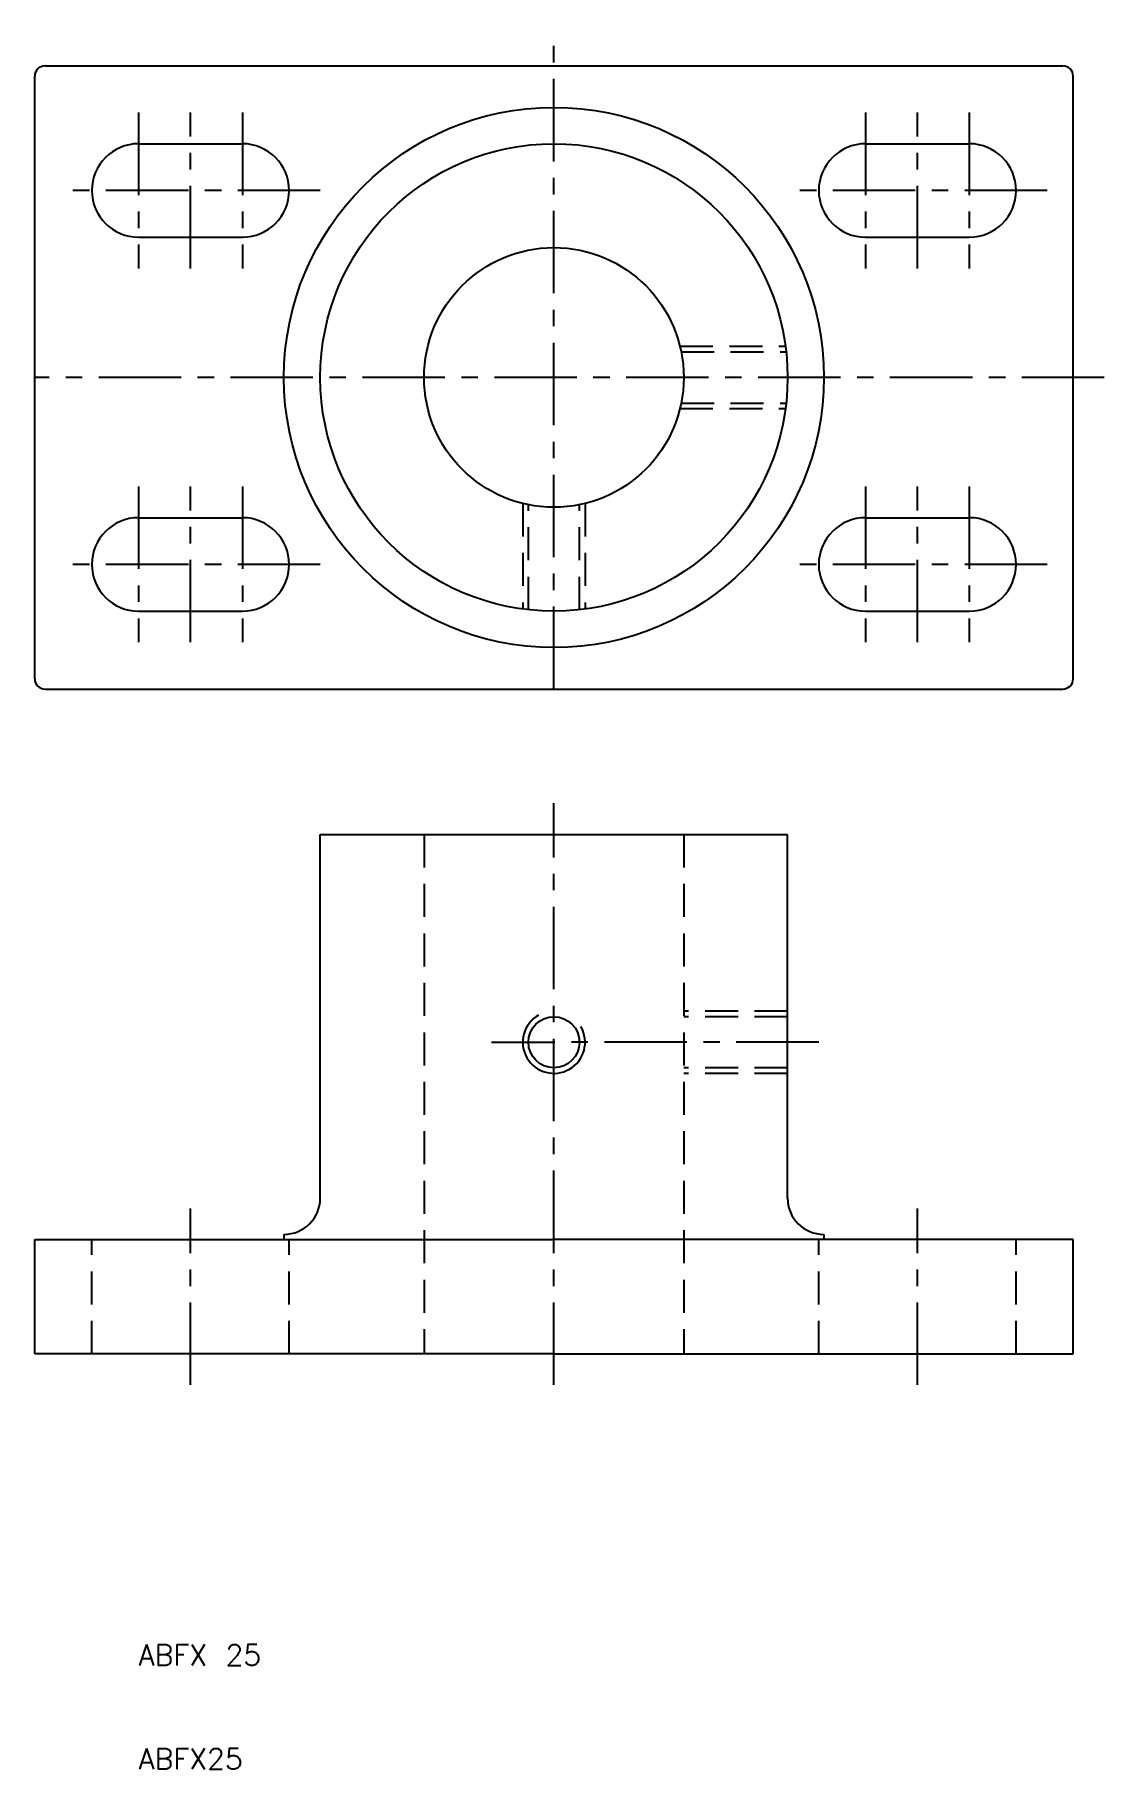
# Model space of a CAD drawing. Extents: x 0 to 103, y 10 to 177.
import ezdxf

# ---------------------------------------------------------------- set-up
doc = ezdxf.new("R2010")
doc.units = 0
doc.header["$LTSCALE"] = 0.25
doc.linetypes.add('CENTER', pattern=[50.8, 31.75, -6.35, 6.35, -6.35])
doc.linetypes.add('DASHED', pattern=[19.05, 12.7, -6.35])
doc.layers.get('0').update_dxf_attribs({"linetype": 'CONTINUOUS'})
doc.layers.add('CENTER', color=1, linetype='CENTER')
doc.styles.get("Standard").update_dxf_attribs({"font": 'txt.shx', "bigfont": 'extfont.shx'})

msp = doc.modelspace()

# ---------------------------------------------------------------- linework, layer by layer
for p, q in [((1, 174), (99, 174)), ((0, 115), (0, 173)), ((100, 115), (100, 173)), ((10, 166.5), (20, 166.5)), ((80, 166.5), (90, 166.5)), ((10, 157.5), (20, 157.5)), ((80, 157.5), (90, 157.5)), ((10, 130.5), (20, 130.5)), ((80, 130.5), (90, 130.5)), ((10, 121.5), (20, 121.5)), ((80, 121.5), (90, 121.5)), ((1, 114), (99, 114)), ((27.5, 100), (72.5, 100)), ((27.5, 65), (27.5, 100)), ((72.5, 65), (72.5, 100)), ((0, 50), (0, 61)), ((0, 61), (27.5, 61)), ((24, 61.5), (24, 61)), ((27.5, 61), (50, 61)), ((72.5, 61), (50, 61)), ((100, 61), (72.5, 61)), ((76, 61.5), (76, 61)), ((100, 50), (100, 61)), ((50, 50), (0, 50)), ((50, 50), (100, 50))]:
    msp.add_line(p, q)
at = {"color": 3, "linetype": 'DASHED'}
for p, q in [((62.134661, 147), (72.299103, 147)), ((62.255746, 146.459), (72.365226, 146.459)), ((62.134661, 141), (72.299103, 141)), ((62.255746, 141.541), (72.365226, 141.541)), ((47, 131.865339), (47, 121.700897)), ((47.541, 121.634774), (47.541, 131.744254)), ((52.459, 121.634774), (52.459, 131.744254)), ((53, 131.865339), (53, 121.700897)), ((37.5, 100), (37.5, 50)), ((62.5, 100), (62.5, 50)), ((72.5, 83), (62.5, 83)), ((72.5, 82.459), (62.5, 82.459)), ((72.5, 77.541), (62.5, 77.541)), ((72.5, 77), (62.5, 77)), ((5.5, 50), (5.5, 61)), ((24.5, 50), (24.5, 61)), ((75.5, 50), (75.5, 61)), ((94.5, 50), (94.5, 61))]:
    msp.add_line(p, q, dxfattribs=at)
for centre, radius in [((50, 144), 26), ((50, 144), 22.5), ((50, 144), 12.5), ((50, 80), 2.459)]:
    msp.add_circle(centre, radius)
for centre, radius, start, end in [((1, 173), 1, 90, 180), ((99, 173), 1, 0, 90), ((10, 162), 4.5, 90, 270), ((20, 162), 4.5, 270, 90), ((80, 162), 4.5, 90, 270), ((90, 162), 4.5, 270, 90), ((10, 126), 4.5, 90, 270), ((20, 126), 4.5, 270, 90), ((80, 126), 4.5, 90, 270), ((90, 126), 4.5, 270, 90), ((1, 115), 1, 180, 270), ((99, 115), 1, 270, 0), ((24, 65), 3.5, 270, 0), ((76, 65), 3.5, 180, 270)]:
    msp.add_arc(centre, radius, start, end)
at = {"color": 3}
msp.add_arc((50, 80), 3, 120, 30, dxfattribs=at)
at = {"layer": 'CENTER', "color": 1, "linetype": 'CENTER'}
for p, q in [((50, 114), (50, 177)), ((10, 169.5), (10, 154.5)), ((15, 154.5), (15, 169.5)), ((20, 169.5), (20, 154.5)), ((80, 169.5), (80, 154.5)), ((85, 154.5), (85, 169.5)), ((90, 169.5), (90, 154.5)), ((27.5, 162), (2.5, 162)), ((97.5, 162), (72.5, 162)), ((103, 144), (0, 144)), ((10, 133.5), (10, 118.5)), ((15, 118.5), (15, 133.5)), ((20, 133.5), (20, 118.5)), ((80, 133.5), (80, 118.5)), ((85, 118.5), (85, 133.5)), ((90, 133.5), (90, 118.5)), ((27.5, 126), (2.5, 126)), ((97.5, 126), (72.5, 126)), ((50, 47), (50, 103)), ((44, 80), (50, 80)), ((75.5, 80), (50, 80)), ((15, 47), (15, 64)), ((85, 47), (85, 64))]:
    msp.add_line(p, q, dxfattribs=at)

# ---------------------------------------------------------------- texts
for s, p in [('ABFX 25', (10, 20)), ('ABFX25', (10, 10))]:
    msp.add_text(s, height=2).set_placement(p)

doc.saveas('drawing.dxf')
